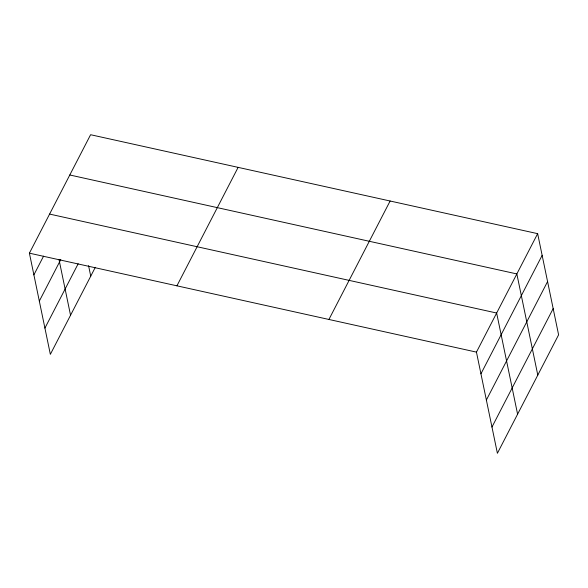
<?xml version="1.0" encoding="UTF-8"?>
<svg xmlns="http://www.w3.org/2000/svg" width="588" height="588" viewBox="0 0 588 588"><rect width="100%" height="100%" fill="white"/><g stroke="black" fill="none" stroke-linecap="round" stroke-linejoin="round"><path stroke-width="0.88" d="M95.322 267.297L50.347 354.336L29.4 253.171L90.603 134.718L537.653 233.664L558.6 334.829L497.397 453.282L476.449 352.116L537.653 233.664M33.891 274.868L43.571 256.14M39.322 301.093L60.785 259.558M44.916 328.111L78.16 263.777M176.929 285.827L238.125 167.367M328.92 319.468L390.123 201.008M480.94 373.814L542.143 255.354M486.372 400.038L547.575 281.579M491.965 427.057L553.168 308.604M69.796 174.989L516.845 273.935L537.792 375.1M49.598 214.083L496.647 313.029L517.594 414.195M29.4 253.171L476.449 352.116M88.567 265.666L90.743 276.154M58.976 259.381L70.545 315.249"/></g></svg>
